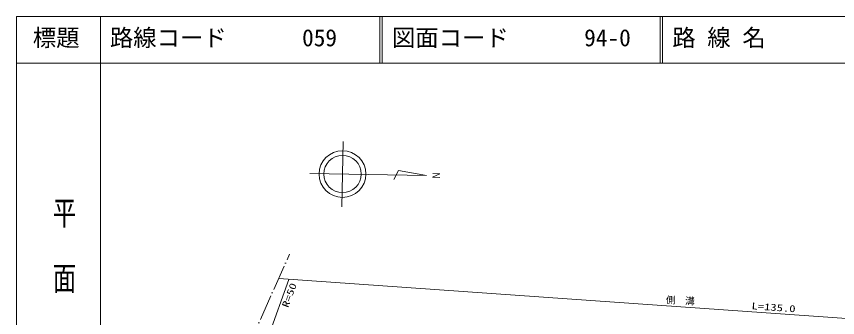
# Model space of a CAD drawing. Units: millimetres, scale not verified. Extents: x 29355 to 669355, y 24271 to 384271.
# Drawn here: x 29355 to 205108, y 319771 to 384271 of the extents above; entities that cross this region are included whole.
import ezdxf
from ezdxf.enums import TextEntityAlignment as Align

# ---------------------------------------------------------------- set-up
doc = ezdxf.new("R2010")
doc.units = ezdxf.units.MM
doc.header["$LTSCALE"] = 1000
doc.linetypes.add('USER3', pattern=[7.000001, 5.508197, -0.688525, 0.114754, -0.688525])
doc.layers.add('S-SUV', color=7, linetype='Continuous', lineweight=13)
doc.styles.add('@ＭＳ ゴシック', font='')
doc.styles.add('ＭＳ ゴシック', font='')
doc.styles.get('@ＭＳ ゴシック').set_extended_font_data('@MS Gothic')
doc.styles.get('ＭＳ ゴシック').set_extended_font_data('MS Gothic')

msp = doc.modelspace()

# ---------------------------------------------------------------- linework, layer by layer
at = {"layer": 'S-SUV'}
for p, q in [((29355, 384271), (29355, 24271)), ((669355, 384271), (29355, 384271)), ((47355, 384271), (47355, 374271)), ((107105, 384271), (107105, 374271)), ((107605, 384271), (107605, 374271)), ((167105, 384271), (167105, 374271)), ((167605, 384271), (167605, 374271)), ((29355, 374271), (669355, 374271)), ((47355, 374271), (47355, 24271)), ((99025, 343517), (99272, 357515)), ((117146, 350198), (92150, 350640)), ((111165, 351304), (110129, 349322)), ((117146, 350198), (111165, 351304)), ((119998, 350584), (118436, 349811)), ((118436, 349811), (119985, 349792)), ((118455, 350612), (119998, 350584)), ((77758, 300454), (87674, 327961)), ((85508, 328156), (147258, 323782)), ((147258, 323782), (261431, 315695))]:
    msp.add_line(p, q, dxfattribs=at)
at = {"layer": 'S-SUV', "linetype": 'USER3'}
msp.add_line((61646, 274633), (87832, 333369), dxfattribs=at)
at = {"layer": 'S-SUV'}
for radius in [5000, 4000]:
    msp.add_circle((99149, 350516), radius, dxfattribs=at)

# ---------------------------------------------------------------- texts
at = {"layer": 'S-SUV', "style": 'ＭＳ ゴシック'}
for s, p in [('標題', (32855, 376771)), ('路線コード', (49355, 376771)), ('059', (90497, 376771)), ('図面コード', (109735, 376771)), ('94-0', (150876, 376771)), ('路 線 名', (169735, 376771))]:
    msp.add_text(s, height=3666, dxfattribs=at).set_placement(p, align=Align.BOTTOM_LEFT)
at = {"layer": 'S-SUV'}
for s, height, rotation, style, width, p in [('平  面  図', 3666, 270, '@ＭＳ ゴシック', 1.4, (36632, 345746)), ('R=50', 1466, 69.5, 'ＭＳ ゴシック', 1.35, (87915, 321635)), ('L=135.0', 1466, 356, 'ＭＳ ゴシック', 1.35, (186630, 321124))]:
    msp.add_text(s, height=height, rotation=rotation, dxfattribs=dict(at, style=style, width=width)).set_placement(p, align=Align.BOTTOM_LEFT)
at = {"layer": 'S-SUV', "style": 'ＭＳ ゴシック'}
msp.add_text('側\u3000溝', height=1466, rotation=357.1, dxfattribs=at).set_placement((168313, 322411), align=Align.BOTTOM_LEFT)

doc.saveas('drawing.dxf')
